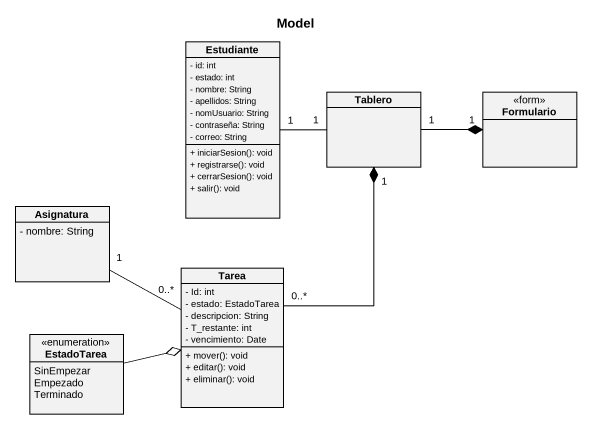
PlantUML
@startuml
title Model
hide circle
hide empty members
skinparam classAttributeIconSize 0
class Estudiante {
  - id: int
  - estado: int
  - nombre: String
  - apellidos: String
  - nomUsuario: String
  - contraseña: String
  - correo: String
  + iniciarSesion(): void
  + registrarse(): void
  + cerrarSesion(): void
  + salir(): void
}
class Tablero
class Formulario <<form>>
class Asignatura {
  - nombre: String
}
class Tarea {
  - Id: int
  - estado: EstadoTarea
  - descripcion: String
  - T_restante: int
  - vencimiento: Date
  + mover(): void
  + editar(): void
  + eliminar(): void
}
enum EstadoTarea {
  SinEmpezar
  Empezado
  Terminado
}
Estudiante "1" -right- "1" Tablero
Tablero "1" -right-* "1" Formulario
Asignatura "1" -right- "0..*" Tarea
Tarea "0..*" -up-* "1" Tablero
EstadoTarea -right-o Tarea
@enduml
